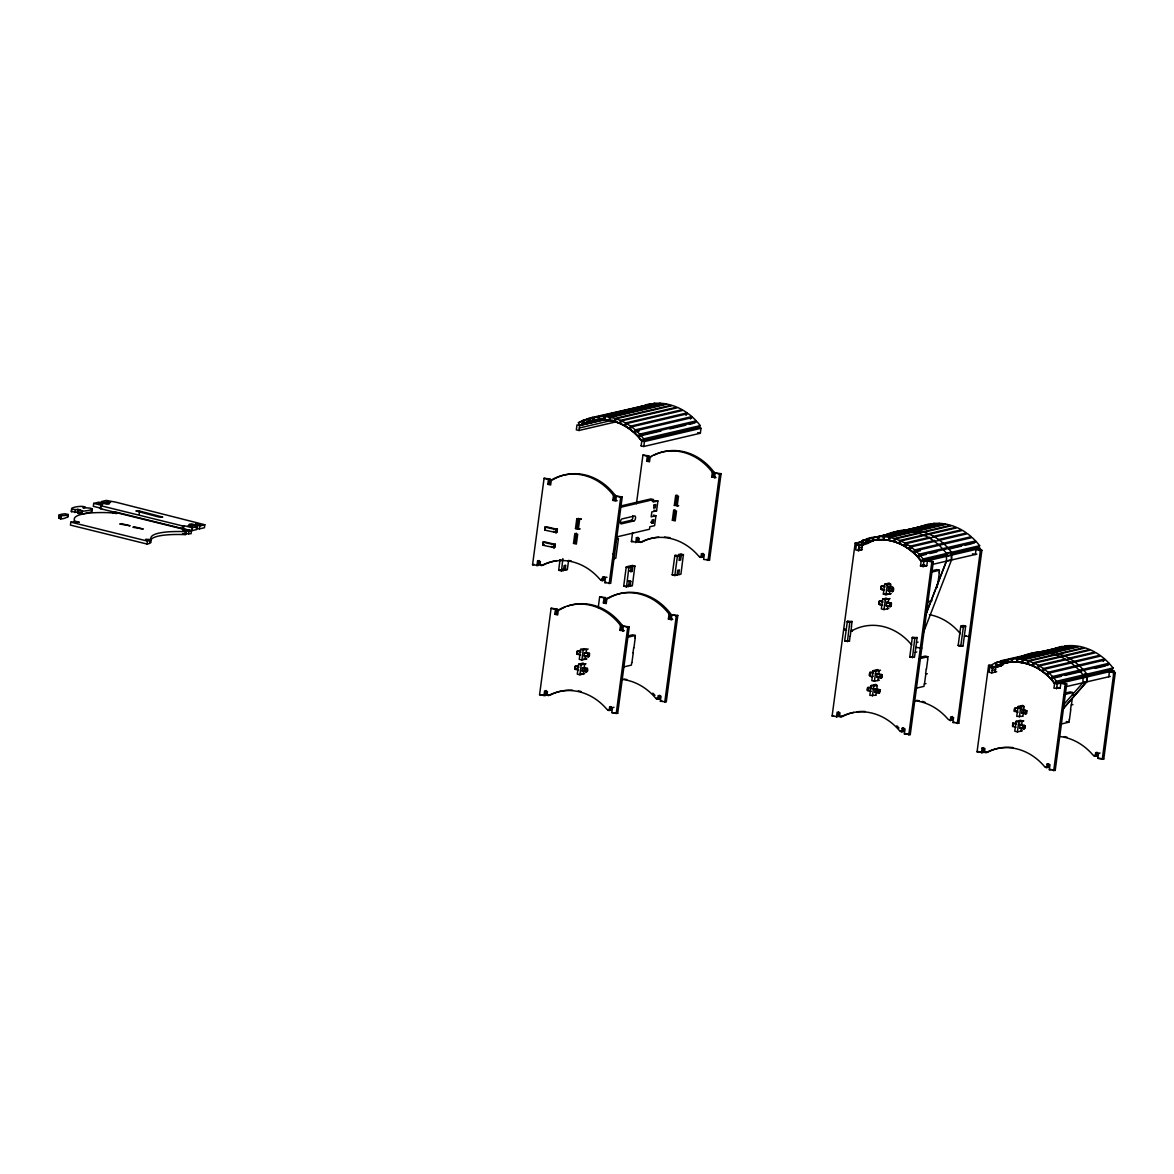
<?xml version="1.0" encoding="UTF-8"?>
<svg xmlns="http://www.w3.org/2000/svg" width="1174" height="1174" viewBox="0 0 1174 1174"><rect width="100%" height="100%" fill="white"/><g stroke="black" fill="none" stroke-linecap="round" stroke-linejoin="round"><path stroke-width="1.5" d="M605.006 416.594L604.889 419.602L609.321 420.16L609.438 417.152L666.01 403.885L661.578 403.328L605.006 416.594L609.438 417.152M884.374 536.679L884.257 539.702L888.689 540.26L888.806 537.237L945.378 523.971L940.946 523.413L884.374 536.679L888.806 537.237M1017.785 658.981L1017.667 662.004L1022.099 662.547L1022.216 659.539L1078.789 646.272L1074.357 645.715L1017.785 658.981L1022.216 659.539M560.013 559.704L558.677 570.271L563.476 570.549L564.136 565.604L565.765 565.222L565.105 570.168L562.478 569.522L564.738 568.744M561.466 571.019L562.874 558.633M630.144 586.237L630.805 581.306L629.161 581.688L628.501 586.618L623.688 586.252L626.212 567.101L628.516 566.206L631.142 566.866L630.482 571.797L632.111 571.415L632.771 566.484L634.855 566.015L632.404 585.474L627.518 585.591L632.155 585.767M631.142 566.866L628.838 567.761L626.49 587.103M672.232 574.746L674.859 555.478L679.702 555.478L679.042 560.424L680.671 560.027L681.331 555.097L683.4 554.627L680.949 574.086L678.689 574.864L679.35 569.918L677.721 570.3L677.06 575.245L672.232 574.746L675.05 575.715M851.414 626.402L852.075 621.472L847.364 621.325L844.678 641.019L849.433 641.239L850.093 636.293M852.075 621.472L849.771 622.367L847.423 641.708M918.083 642.105L916.439 642.486L917.099 637.541L912.33 637.453L909.762 657.132L914.458 657.308L916.571 642.457M917.099 637.541L914.795 638.436L912.447 657.778M958.189 645.304L963.018 645.92L965.659 626.153L963.032 625.507L960.728 626.402L958.189 645.304L961.007 646.39M59.258 515.254C56.44 523.369 75.635 515.254 64.819 513.772C50.893 515.533 66.463 516.575 68.063 514.432M59.126 518.292L59.522 515.327M59.991 518.512L60.388 515.547M60.182 518.556L60.476 515.562M60.388 518.585L60.681 515.606M60.593 518.615L61.092 515.65M60.799 518.615L61.356 515.65M61.033 518.615L61.43 515.65M67.725 517.441L67.931 514.388M71.687 508.562L71.247 511.6L80.346 512.671L77.822 513.258L78.218 510.294L80.742 509.707L75.371 509.589C64.086 508.782 82.136 504.6 85.438 507.241L82.914 507.828L88.285 507.946C99.717 508.826 81.226 512.818 78.218 510.294M71.482 511.688L71.878 508.724M185.639 533.598L191.069 533.73L191.465 530.765L114.832 511.82L112.308 512.407L116.696 513.493L110.679 512.789A57.702 11.799 7.6 0 0 74.975 521.168L79.348 522.239L70.822 522.137L70.425 525.101L147.058 544.046L149.582 543.459L149.978 540.495L145.591 539.409L151.197 539.394A57.702 11.799 7.6 0 1 184.347 531.617L186.211 531.47L185.83 534.434L183.951 534.581A57.702 11.799 7.6 0 0 150.976 539.688M74.989 512.554L75.371 509.589M77.499 511.967L77.895 509.002M91.777 508.812L91.631 511.923L81.842 514.197L81.842 511.189M82.019 514.183L82.415 511.218M91.572 511.937L91.968 508.973M93.715 503.367L93.318 506.332L101.639 508.386L100.377 508.68L100.773 505.715L102.035 505.422L93.715 503.367L98.748 502.178L107.054 504.233L109.578 503.646L101.258 501.592L106.291 500.418L115.859 502.178L204.819 524.763L204.423 527.728L199.389 528.916L196.058 528.095M139.178 514.021L139.574 511.057L135.876 510.91L158.96 517.059L162.731 517.088L139.574 511.057M147.058 544.046L147.454 541.082L149.978 540.495M150.521 539.835L150.125 542.799L151.343 539.644M182.263 528.916L182.66 525.952L183.922 525.659L192.243 527.713L197.276 526.539L196.88 529.503L191.846 530.677L182.263 528.916L100.377 508.68M183.526 528.623L183.922 525.659M184.993 534.625L185.389 531.661M188.559 534.317L188.941 531.352L191.465 530.765M191.846 530.677L192.243 527.713M199.389 528.916L199.785 525.952L204.819 524.763M536.929 565.839L537.589 560.893L539.101 560.541L538.44 565.472L532.556 564.753L544.09 478.288L549.975 479.007L549.315 483.952L547.803 484.304L548.463 479.359L549.975 479.007M542.77 545.22L543.166 542.094L544.413 541.816L555.39 544.457L554.172 547.642L542.682 545.162L544.178 544.765M544.795 530.149L545.176 527.023L546.424 526.744L557.401 529.386L556.183 532.585L544.692 530.09M615 495.076L613.503 495.443L612.843 500.373L614.34 500.021L615 495.076A57.702 49.734 76.8 0 0 552.822 479.711L551.31 480.063L550.65 485.009L547.803 484.304M542.99 545.279L543.063 542.183M545.015 530.208L545.074 527.111M543.122 542.227L553.776 544.619L553.585 547.612L554.642 544.677M545.132 527.155L555.786 529.547L555.596 532.541L556.652 529.606M553.996 547.656L554.48 544.692M556.006 532.585L556.491 529.621M554.245 547.642L554.964 544.281M556.256 532.57L556.975 529.21M555.126 544.325L554.348 547.612M557.136 529.254L556.359 532.541M555.273 544.384L554.568 547.245M557.298 529.313L556.99 532.394L553.365 531.382M546.115 690.517L545.455 695.463L539.57 694.729L551.105 608.264L556.99 608.998L556.329 613.929L554.818 614.296L555.478 609.35L556.99 608.998M604.478 419.822L579.618 425.531L579.076 430.506L576.331 429.831L576.992 424.885L579.618 425.531A57.702 49.734 76.8 0 1 641.811 440.91L644.438 441.556L701.01 428.29L700.35 433.235L643.778 446.502L641.033 445.812M543.944 695.815L544.604 690.87L547.451 691.574L546.952 695.287L550.782 694.803A57.702 49.734 76.8 0 1 572.574 690.239M564.885 607.149A57.702 49.734 76.8 0 0 559.837 609.702L558.325 610.054L557.665 614.985L554.818 614.296M568.583 560.614L567.365 569.405L565.105 570.168M573.514 543.386L574.834 533.51L577.681 534.214L576.361 544.09L573.514 543.386L575.025 543.034L576.331 533.157M575.495 528.564L579.839 528.916L575.495 528.564L576.801 518.688L581.159 519.04L576.801 518.688M576.992 528.212L578.312 518.336M578.342 529.269L579.648 519.392M578.621 670.134L574.849 669.253L575.275 666.201L577.491 665.996M580.631 655.063L576.86 654.182L577.285 651.13L579.501 650.924M575.553 666.406L575.157 669.371L575.319 666.186L579.017 667.17M577.564 651.335L577.168 654.3L577.329 651.115L581.027 652.098M610.568 417.357L610.172 420.321L614.56 421.407L614.941 418.443L671.528 405.177L667.14 404.091L610.568 417.357L614.941 418.443M583.375 663.134L578.606 664.249L577.285 674.14L579.912 674.786L584.681 673.671M583.772 648.679L580.572 649.427L579.266 659.318L581.893 659.964L586.853 658.908L584.006 658.203M579.912 674.786L581.233 664.91L586.002 663.78M581.893 659.964L583.214 650.088L588.174 649.017M585.342 659.26L585.782 655.958M586.222 652.671L586.662 649.369L583.816 648.664M583.904 667.58L587.279 668.417C589.612 672.218 583.361 673.274 585.929 668.696L582.465 667.933M589.128 653.302C590.948 656.809 586.178 658.467 587.939 653.625L584.491 652.861M585.929 668.696L585.855 671.719L586.457 668.769L587.44 668.461M587.939 653.625L587.866 656.648L588.467 653.698L589.539 653.507M586.149 671.733L586.721 668.769M588.159 656.662L588.732 653.698M586.516 671.704L586.897 668.74M588.526 656.633L588.908 653.669M587.117 668.373L587.132 671.484M589.099 656.501L589.392 653.375L585.929 652.509M598.212 607.692L599.65 596.876L605.549 597.61L604.889 602.556L603.377 602.908L604.038 597.962L605.549 597.61M537.589 560.893L540.436 561.598L539.937 565.296L542.256 565.178A57.702 49.734 76.8 0 1 599.987 579.442L602.13 580.675L602.614 576.962L606.973 577.314M602.13 580.675L603.627 580.323L604.126 576.61M612.843 500.373L615.69 501.078L616.35 496.147L622.235 496.866L610.7 583.331L604.801 582.612L605.461 577.667M670.574 613.679L669.063 614.031L668.402 618.977L669.914 618.625L670.574 613.679A57.702 49.734 76.8 0 0 608.396 598.314L606.885 598.667L606.224 603.612L603.377 602.908M609.189 583.698L620.723 497.218L622.235 496.866M615.866 542.315L616.306 539.013L618.434 538.587L615.807 558.222L613.664 558.78L614.325 553.849L612.696 554.231M641.151 445.841L641.811 440.91M643.778 446.502L644.438 441.556M635.765 542.652L636.425 537.721L637.937 537.354L637.277 542.3L631.392 541.581L632.595 532.57M636.44 503.749L642.926 455.101L648.811 455.835L648.151 460.78L646.654 461.133L647.314 456.187L648.811 455.835M609.145 710.652L609.629 706.953L611.14 706.601L610.641 710.299L607.002 709.434A57.702 49.734 76.8 0 0 549.271 695.169L548.39 695.639M619.857 630.365L620.503 625.419L622.015 625.067L621.354 630.012L619.857 630.365L624.201 630.717L621.354 630.012M622.704 631.069L623.35 626.124L629.249 626.857L617.7 713.322L611.815 712.589L612.476 707.658L613.987 707.306M658.761 537.134A57.702 49.734 76.8 0 0 642.618 541.654L638.788 542.124L639.272 538.426L636.425 537.721M651.658 456.539L650.161 456.891L649.501 461.837L646.654 461.133M616.203 713.675L627.738 627.209L629.249 626.857M631.7 662.635L631.377 665.115L622.675 667.155M633.021 652.759L633.681 647.813M635.002 637.937L635.339 635.472L632.698 634.811L627.474 636.044M621.237 505.877L650.836 498.935L653.463 499.581L653.14 502.061L657.91 500.931L656.589 510.822L651.819 511.937L651.159 516.883L655.928 515.753L654.608 525.644L649.838 526.759L649.501 529.225L616.423 536.988M631.92 662.694L633.241 652.817M633.901 647.872L635.222 637.996M653.287 522.856L653.713 519.627L652.084 520.009L651.643 523.237L653.287 522.856L650.66 522.195M672.35 520.214L673.671 510.338L675.182 509.986L673.861 519.862L672.35 520.214L675.197 520.918L676.518 511.042L673.671 510.338M674.331 505.392L675.652 495.516L677.163 495.164L675.842 505.04L674.331 505.392L678.689 505.745L675.842 505.04M677.178 506.097L678.499 496.22L675.652 495.516M622.455 679.438A57.702 49.734 76.8 0 1 655.547 698.046L657.689 699.264L658.188 695.566L661.035 696.27L660.375 701.216L666.26 701.935L677.794 615.469L671.91 614.736L671.249 619.681L668.402 618.977M674.859 575.275L677.398 556.373L679.702 555.478M657.689 699.264L659.201 698.912L659.7 695.213M664.748 702.287L676.297 615.822L677.794 615.469M700.966 557.489L701.465 553.79L702.962 553.438L702.478 557.136L698.823 556.271A57.702 49.734 76.8 0 0 641.107 542.006L640.226 542.476M711.679 477.202L712.339 472.256L713.851 471.904L713.19 476.849L711.679 477.202L716.037 477.554L713.19 476.849M714.526 477.906L715.186 472.961L721.071 473.694L709.536 560.159L703.652 559.44L704.312 554.495L701.465 553.79M708.025 560.512L719.559 474.047L721.071 473.694M838.662 711.796L838.001 716.727L832.117 716.008L855.186 543.063L856.697 542.711M859.896 544.149L856.36 544.971L855.699 549.916L858.443 550.591L861.98 549.77M858.443 550.591L859.089 545.719L864.387 544.472M836.49 717.079L837.15 712.148L839.997 712.853L839.498 716.551L843.328 716.081A57.702 49.734 76.8 0 1 853.924 712.354M850.211 636.264L850.871 631.318L853.366 629.968A57.702 49.734 76.8 0 1 911.083 644.232L911.787 645.098M851.532 626.373L851.047 630.086L852.485 630.438M872.047 672.188C868.276 670.912 868.32 678.557 873.177 676.327M882.701 604.933C877.8 607.105 877.888 599.606 881.571 600.794M883.582 585.723C879.913 584.549 879.796 592.019 884.712 589.862M869.89 672.379L869.626 675.549L869.802 672.482M879.165 604.155L879.414 600.985M881.425 585.914L881.175 589.084L881.322 586.002M870.037 687.26L867.791 687.553L867.703 690.635L871.167 691.398M879.238 604.17L879.311 601.073M889.936 537.457L889.54 540.422L893.913 541.493L894.309 538.528L950.881 525.262L946.508 524.191L889.936 537.457L894.309 538.528M875.936 684.398L871.152 685.528L869.831 695.404L875.643 695.302M877.903 669.576L873.133 670.706L871.812 680.582L874.439 681.228L879.414 680.172M885.871 598.314L882.687 599.048L881.366 608.939L883.993 609.585L888.777 608.47M890.758 593.648L885.974 594.763L883.347 594.117L884.668 584.226L889.452 583.111M872.458 696.05L873.779 686.174L876.963 685.425M874.439 681.228L875.76 671.352L880.529 670.237M883.993 609.585L885.313 599.709L890.097 598.579M885.974 594.763L887.295 584.887L890.479 584.138M875.921 695.346L877.242 685.469L874.395 684.765M877.903 680.524L878.343 677.237M878.783 673.935L879.223 670.648L876.376 669.943M887.456 608.88L887.896 605.593L886.194 605.96L886.619 602.746L888.263 602.365M888.336 602.291L888.777 599.004L885.93 598.3M883.347 594.117L889.437 594.059L890.758 584.182L887.911 583.478M879.649 692.836C881.615 683.459 877.668 699.777 878.49 689.974L868.1 687.671M881.659 677.765C883.596 668.344 879.722 684.721 880.5 674.903L877.037 674.14L876.655 677.369L878.284 676.972M891.227 606.312L889.628 606.459L890.024 603.495L886.561 602.732M887.632 586.648C898.8 584.241 890.817 597.537 892.035 588.423L888.571 587.66L888.19 590.889L889.833 590.507M878.49 689.974L878.401 692.983L879.003 690.033L880.074 689.857M880.5 674.903L880.412 677.912L881.014 674.977L882.1 674.786M889.936 606.518C891.095 597.478 891.257 611.698 891.213 603.172M891.946 591.447C893.091 582.421 893.282 596.627 893.223 588.101M890.039 606.532L890.538 603.568M892.049 591.461L892.548 588.497M878.71 693.012L879.267 690.048M880.72 677.941L881.278 674.977M890.244 606.547L890.817 603.568M892.255 591.476L892.827 588.497M879.062 692.983L879.458 690.019M881.072 677.912L881.469 674.947M890.494 606.532L890.993 603.539M892.504 591.461L893.003 588.467M881.689 674.566L881.703 677.706M891.183 606.371L891.462 603.245L886.399 601.983M923.806 561.642L921.179 560.996L918.068 557.166L919.946 555.155L976.519 541.889L979.659 545.69L923.087 558.956L921.208 560.967L920.519 565.941L923.146 566.587L923.806 561.642L980.378 548.375L977.751 547.73L951.263 553.908M901.691 731.93L902.19 728.218L903.686 727.865L903.202 731.563L899.548 730.698A57.702 49.734 76.8 0 0 841.831 716.433L840.951 716.918M928.957 560.57L933.33 561.656L910.261 734.586L904.376 733.867L905.037 728.922L902.19 728.218M908.749 734.939L931.818 562.008L933.33 561.656M924.261 683.914L923.923 686.379L916.967 688.008M925.582 674.023L926.242 669.092M927.548 659.201L927.886 656.736L925.259 656.09L920.034 657.308M937.116 587.558L937.777 582.612M939.097 572.736L939.42 570.271L936.793 569.61L931.569 570.843M926.447 669.136L927.768 659.26M937.997 582.671L939.317 572.795M886.37 534.463A60.931 52.522 76.8 0 1 946.376 553.262L951.498 552.015L951.556 559.866L923.336 632.757M915.001 700.717A57.702 49.734 76.8 0 1 948.108 719.31L950.25 720.543L950.735 716.83L953.582 717.534L952.921 722.48L958.806 723.213L981.89 550.268L977.502 549.183M960.816 645.964L963.355 627.048L965.659 626.153M950.25 720.543L951.747 720.19L952.246 716.478M957.309 723.566L980.378 550.621L981.89 550.268M981.449 752.916L982.11 747.97L983.607 747.618L982.946 752.563L977.061 751.83L988.596 665.365L990.108 665.012M993.307 666.45L989.77 667.272L989.11 672.218L991.854 672.893L992.397 667.918L991.194 665.071L995.112 663.031L1007.483 660.126M1012.898 747.574A57.702 49.734 76.8 0 0 988.288 751.903L984.458 752.387L984.942 748.674L982.11 747.97M995.17 672.086L995.831 667.155A57.702 49.734 76.8 0 1 1011.665 661.578M1018.122 712.163L1014.395 711.297L1014.791 708.216L1016.992 708.01M1014.982 723.081L1012.736 723.301L1012.648 726.471L1016.112 727.234M1015.055 708.436L1014.659 711.4C1010.902 702.478 1034.514 714.467 1023.42 709.61M1057.774 653.786L1084.292 647.564L1079.919 646.478L1023.346 659.744L1022.95 662.708L1027.323 663.794L1027.72 660.83L1054.237 654.608M1020.881 720.234L1016.097 721.35L1014.791 731.241L1017.418 731.886L1022.378 730.83M1022.862 705.413L1018.078 706.528L1016.757 716.404L1022.569 716.316M1017.418 731.886L1018.724 721.995L1023.508 720.88M1019.384 717.065L1020.705 707.174L1023.889 706.425M1020.866 731.182L1021.307 727.88M1023.699 720.939L1022.187 721.291L1021.747 724.593L1020.03 725.048L1019.604 728.262L1021.233 727.88M1022.847 716.36L1024.168 706.469L1021.321 705.765M1024.623 725.473C1026.912 729.201 1021.087 730.463 1023.434 725.796L1019.971 725.033M1026.399 713.396L1025.151 713.719L1025.445 710.725M1023.434 725.796L1023.346 728.819L1024.051 725.87L1025.034 725.635L1024.623 728.584M1025.65 710.769L1025.357 713.748L1026.061 710.798M1023.743 728.834L1024.403 725.84L1024.007 728.805M1025.753 713.763L1026.414 710.769L1026.017 713.733M1026.604 713.587L1027.03 710.549M1113.348 673.964L1113.788 670.677L1057.216 683.943L1054.59 683.297L1051.478 679.467L1053.357 677.457L1109.929 664.191L1113.069 667.991L1056.497 681.258L1054.619 683.253L1053.929 688.228L1060.093 688.052M1056.556 688.889L1057.216 683.943M1046.636 767.752L1047.135 764.039L1048.646 763.687L1048.147 767.4L1044.493 766.519A57.702 49.734 76.8 0 0 986.776 752.255L985.896 752.739M1062.367 682.872L1066.74 683.943L1055.206 770.423L1049.321 769.689L1049.982 764.744L1047.135 764.039M1053.694 770.775L1065.244 684.31L1066.74 683.943M1060.166 724.255L1068.883 722.215L1069.206 719.735M1070.527 709.859L1071.187 704.914M1072.508 695.037L1072.831 692.557L1070.204 691.912L1064.979 693.144M1069.426 719.794L1070.747 709.903M1072.288 698.383L1071.407 704.972L1072.919 704.62M1062.69 709.199L1086.684 681.698L1086.742 673.876A60.931 52.522 76.8 0 0 1026.634 655.151M1095.195 756.364L1095.694 752.666L1097.191 752.314L1096.707 756.012L1093.053 755.146A57.702 49.734 76.8 0 0 1059.946 736.538M1110.927 671.484L1115.3 672.57L1103.765 759.035L1097.881 758.301L1098.541 753.37L1100.038 753.004M1108.755 676.782L1109.415 671.836L1115.3 672.57M1102.254 759.387L1113.788 672.922M616.071 418.795L615.411 421.671L619.696 423.271L620.356 420.395L676.928 407.129L672.643 405.529L616.071 418.795L620.356 420.395M920.196 533.084L895.439 538.881L894.764 541.757L899.049 543.357L899.724 540.48L956.296 527.214L952.011 525.614L923.733 532.248M1028.85 661.182L1028.189 664.058L1032.474 665.658L1033.135 662.782L1089.707 649.516L1085.422 647.916L1028.85 661.182L1033.135 662.782M621.457 420.864L620.518 423.638L624.656 425.722L625.595 422.963L682.167 409.697L678.029 407.598L621.457 420.864L625.595 422.963M933.257 536.415L961.535 529.782L957.397 527.698L900.825 540.965L899.886 543.723L904.024 545.822L907.561 544.985M904.024 545.822L904.963 543.048L929.72 537.252M1068.428 658.306L1094.946 652.084L1090.807 649.985L1034.235 663.251L1033.296 666.025L1037.434 668.109L1038.374 665.35L1064.891 659.128M687.186 412.866L683.224 410.298L626.652 423.565L625.463 426.177L629.411 428.745L630.614 426.133L687.186 412.866L685.983 415.479M938.261 539.6L966.554 532.967L962.592 530.399L906.02 543.665L904.831 546.277L908.779 548.845L912.315 548.009M908.779 548.845L909.982 546.218L934.724 540.422M1039.43 665.952L1038.242 668.564L1042.189 671.132L1043.392 668.52L1099.965 655.253L1096.002 652.685L1039.43 665.952L1043.392 668.52M690.473 419.045L691.912 416.609L688.184 413.6L631.612 426.866L630.174 429.302L633.901 432.311L639.199 431.063M633.901 432.311L635.339 429.875L691.912 416.609M913.255 552.396L914.693 549.96L971.265 536.694L967.552 533.686L910.98 546.952L909.542 549.388L913.255 552.396L920.328 550.738M1044.39 669.253L1042.952 671.689L1046.68 674.698L1048.118 672.262L1104.69 658.996L1100.963 655.987L1044.39 669.253L1048.118 672.262M1103.252 661.432L1104.69 658.996M694.626 423.095L696.285 420.864L692.836 417.445L636.264 430.711L634.606 432.942L638.054 436.361L661.035 430.975M638.054 436.361L639.713 434.131L696.285 420.864M973.994 543.195L975.653 540.95L972.204 537.531L915.632 550.797L913.974 553.027L917.422 556.461L926.257 554.377M917.422 556.461L919.081 554.216L975.653 540.95M1107.405 665.482L1109.063 663.251L1105.614 659.832L1049.042 673.098L1047.384 675.329L1050.833 678.748L1061.443 676.268M1050.833 678.748L1052.491 676.518L1109.063 663.251M1062.749 709.287L1086.786 681.727L1087.476 676.635L1083.587 677.515M640.578 435.07L638.7 437.08L641.84 440.866L643.719 438.871L700.291 425.604L697.151 421.804L640.578 435.07L643.719 438.871M579.721 425.619A57.555 49.601 76.8 0 1 639.742 438.533L641.694 440.94L698.413 427.6L700.291 425.604M979.659 545.69L977.781 547.7L951.116 553.981M1113.069 667.991L1111.191 669.987L1054.472 683.327L1052.535 680.92A57.555 49.601 76.8 0 0 992.5 668.006M541.39 565.663L543.767 564.826A57.702 49.734 76.8 0 1 557.122 560.614M59.111 515.122L58.759 518.174M604.39 419.661L579.648 425.458L578.415 422.684L582.333 420.644L592.943 418.149M579.648 425.458L583.566 423.418L603.01 418.854M875.481 539.776A57.702 49.734 76.8 0 0 862.42 544.853L861.76 549.799L858.326 550.562L858.986 545.631L857.768 542.77L868.775 539.071M873.544 541.023L862.934 543.503L859.016 545.543L856.36 544.971M989.77 667.272L992.397 667.918L1003.418 664.146M576.933 654.079L578.195 653.801M574.922 669.151L577.006 668.931M880.94 588.908L882.276 588.6M878.93 604.052L880.207 603.671M603.143 418.692L584.344 423.066L583.375 420.175L654.887 403.284L593.941 417.063L594.382 420.087L598.755 419.573L598.314 416.55M584.344 423.066L596.348 419.602M639.947 406.908L642.692 405.881M872.561 541.082L863.712 543.151L862.729 540.26L934.255 523.384L876.875 536.944M863.712 543.151L873.133 540.363M920.68 526.48L923.424 525.453M1002.435 664.205L997.122 665.453L996.154 662.562L1067.665 645.671L1006.72 659.45L1007.16 662.474L1011.533 661.96L1011.093 658.937M997.122 665.453L1010.697 661.637M1052.726 649.295L1056.835 647.755M645.142 405.03L649.413 403.988M924.51 525.116L928.766 524.088M868.643 541.361L872.913 540.319L872.194 537.354L867.938 538.382L868.643 541.361L877.286 539.35M1057.921 647.417L1062.191 646.375M583.375 420.175L597.507 416.858M599.444 416.491L656.017 403.225L660.448 403.254L603.862 416.521L599.444 416.491L599.606 419.529L604.038 419.558L603.862 416.521M610.612 414.011L617.685 412.353M578.415 422.684L583.713 421.437M591.417 420.747L600.252 418.678M586.413 422.288L602.321 418.56M601.822 419.544L605.358 418.707M581.6 424.43L602.82 419.456M579.296 428.011L612.887 420.131M578.958 430.476L616.203 421.804M669.87 428.906L685.792 425.179M689.329 424.342L692.865 423.521M620.371 507.344L653.463 499.581M652.098 501.034L657.91 500.931M620.298 522.841L631.304 520.273L633.931 520.918A2.553 1.189 -76.1 0 0 635.516 518.145A2.553 1.189 -76.1 0 0 634.591 515.973L622.015 518.923A2.553 1.189 -76.1 0 0 620.43 521.696A2.553 1.189 -76.1 0 0 621.354 523.868L633.931 520.918M532.556 564.753L534.053 564.401M631.392 541.581L632.903 541.214M638.788 542.124L641.738 542.124M558.839 570.373L563.476 570.549M634.973 566.44L630.144 565.824L632.771 566.484M683.341 554.627L678.704 554.436L681.331 555.097M600.677 580.308L603.627 580.323M699.528 557.136L702.478 557.136M604.801 582.612L606.312 582.26M672.423 575.069L677.06 575.245M862.729 540.26L873.339 537.78M878.812 536.577L935.385 523.325L939.802 523.34L883.23 536.606L878.812 536.577L878.974 539.614L883.391 539.644L883.23 536.606M857.768 542.77L863.081 541.537M865.766 542.373L872.84 540.715M860.968 544.531L869.817 542.461M867.85 543.474L858.986 545.631A57.702 49.734 76.8 0 1 921.179 560.996L947.726 554.744L921.062 561.025L919.125 558.619M858.664 548.097L862.2 547.26M929.793 553.556L936.867 551.897M949.238 548.992L961.623 546.086M965.145 545.264L972.219 543.606M671.249 619.681L672.761 619.329L669.914 618.625M952.231 554.759L947.095 555.948L946.376 553.248M923.938 565.076L920.401 565.912L924.055 565.105L926.785 565.868L927.445 560.923L931.818 562.008M923.146 566.587L926.682 565.751M931.98 564.518L976.856 554.128M628.369 637.1L635.339 635.472M586.178 652.495L584.535 652.876L584.109 656.09L585.738 655.708M930.718 572.31L939.42 570.271M888.63 587.675L890.259 587.293M889.437 594.059L890.949 593.706M584.168 667.566L582.539 667.947L582.099 671.161L583.727 670.78M926.756 601.954L931.98 600.736M539.57 694.729L545.455 695.463M546.952 695.287L549.902 695.287M845.163 629.176L843.651 629.528L846.571 630.262M850.871 631.318L852.383 630.966M844.796 641.048L849.433 641.239M607.692 710.299L610.641 710.299M656.251 698.912L659.201 698.912M611.815 712.589L617.7 713.322M660.375 701.216L661.887 700.849M965.967 635.662L964.456 636.014L970.355 636.734M921.795 648.121L915.911 647.388M915.118 652.362L916.762 651.981M958.38 645.744L963.018 645.92M919.183 658.775L927.886 656.736M877.095 674.155L878.724 673.759M927.299 673.729L925.802 674.081L924.481 683.958L925.978 683.606M876.714 688.83L875.085 689.211L874.645 692.425L876.288 692.044M996.154 662.562L1068.795 645.612L1073.212 645.641L1016.64 658.908L1012.223 658.878L1012.384 661.916L1016.816 661.945L1016.64 658.908M1032.239 654.314L1037.537 653.082M999.191 664.675L1002.728 663.853M1009.346 662.209L1012.883 661.388M994.378 666.817L1003.227 664.748M1054.59 683.297A57.702 49.734 76.8 0 0 992.397 667.918L1001.261 665.775M992.397 667.918L1001.349 665.937M992.074 670.398L995.611 669.562M991.736 672.863L996.682 671.733M832.117 716.008L833.628 715.656M839.498 716.551L842.462 716.551M1064.979 675.432L1080.887 671.704M1095.034 668.388L1105.629 665.907M1022.818 655.914A61.092 52.654 76.8 0 1 1082.971 674.757L1086.742 673.876L1082.868 674.83M1082.912 682.578L1086.684 681.698M1065.39 686.805L1110.266 676.429M900.238 731.563L903.202 731.563M1064.128 694.597L1072.831 692.557M904.376 733.867L910.261 734.586M952.921 722.48L954.433 722.127M1072.728 695.081L1074.225 694.729M1023.669 709.595L1022.04 709.976L1021.6 713.19L1023.244 712.809M977.061 751.83L978.573 751.477M984.458 752.387L987.407 752.387M1045.198 767.4L1048.147 767.4M1093.742 756.012L1096.707 756.012M1049.321 769.689L1050.833 769.337M1097.881 758.301L1103.765 759.035M870.682 675.065L869.391 675.432M869.362 690.165C864.357 692.293 869.787 682.842 867.366 690.503M1025.151 713.719L1021.585 712.926M1023.141 728.775L1019.575 727.997M587.646 656.618L584.094 655.826M585.635 671.689L582.084 670.897M881.645 586.134L885.108 586.897M888.175 590.625L891.638 591.403M879.634 601.205L883.097 601.968M886.165 605.696L889.628 606.459M870.11 672.599L873.573 673.362M876.64 677.105L880.104 677.868M874.63 692.176L878.093 692.939M1013.045 723.507L1016.508 724.27M881.292 677.53L878.079 676.738M1016.611 710.989L1014.395 711.297M698.383 427.644L701.01 428.29M697.723 432.575L700.35 433.235M642.926 455.101L647.314 456.187M715.186 472.961L719.559 474.047M980.378 550.621L976.005 549.535L975.345 554.48L972.498 553.776M855.186 543.063L858.106 543.782M544.09 478.288L548.463 479.359M616.35 496.147L620.723 497.218M614.34 500.021L617.186 500.726M653.962 510.162L656.589 510.822M653.302 515.107L655.928 515.753M884.668 584.226L887.295 584.887M882.687 599.048L885.313 599.709M706.616 559.44L709.536 560.159M615.69 537.897L618.316 538.543M683.532 555.053L680.773 553.967M675.065 555.302L677.692 555.948M961.022 625.977L963.649 626.623M674.742 555.845L677.369 556.505M960.699 626.534L963.326 627.18M1111.162 670.031L1113.788 670.677M1023.346 659.744L1027.72 660.83M632.155 565.354L634.782 566M551.354 546.453L554.73 547.289M626.505 566.69L629.132 567.336M847.437 621.295L850.064 621.941M912.462 637.365L915.089 638.01M626.182 567.233L628.809 567.878M847.114 621.838L849.741 622.499M912.139 637.922L914.766 638.568M629.484 570.769L632.111 571.415M988.596 665.365L992.984 666.45M1065.244 684.31L1060.856 683.224L1060.195 688.169L1057.348 687.465M628.178 580.646L630.805 581.306M564.489 569.052L567.115 569.698M541.449 564.943L542.887 565.31M558.648 569.933L561.275 570.593M623.688 586.017L626.314 586.662M844.605 640.622L847.232 641.268M909.645 656.692L912.271 657.337M599.65 596.876L604.038 597.962M671.91 614.736L676.297 615.822M873.133 670.706L875.76 671.352M1018.078 706.528L1020.705 707.174M876.861 673.377L881.938 674.639M1066.256 721.555L1068.883 722.215M1019.34 720.587L1022.187 721.291M871.152 685.528L873.779 686.174M1016.097 721.35L1018.724 721.995M551.105 608.264L555.478 609.35M623.35 626.124L627.738 627.209M876.464 688.844L879.928 689.71M1019.047 724.006L1024.77 725.503M199.785 525.952L191.465 523.883L188.955 524.485L197.276 526.539M100.773 505.715L182.66 525.952M1095.694 752.666L1098.541 753.37M188.941 531.352L182.939 530.648L186.211 531.47M950.309 719.823L951.747 720.19M955.9 722.48L958.806 723.213M182.542 533.612L185.83 534.434M77.822 513.258L81.329 514.124M70.822 522.137L147.454 541.082M580.572 649.427L583.214 650.088M980.026 751.844L982.946 752.563M1052.286 769.704L1055.206 770.423M581.849 663.501L584.696 664.205L583.375 674.081L580.528 673.377M578.606 664.249L581.233 664.91M609.629 706.953L612.476 707.658M895.439 538.881L899.724 540.48M900.825 540.965L904.963 543.048M1034.235 663.251L1038.374 665.35M906.02 543.665L909.982 546.218M626.652 423.565L630.614 426.133M910.98 546.952L914.693 549.96M631.612 426.866L635.339 429.875M1049.042 673.098L1052.491 676.518M915.632 550.797L919.081 554.216M636.264 430.711L639.713 434.131M1053.357 677.457L1056.497 681.258M919.946 555.155L923.087 558.956M960.332 633.711L959.642 632.845A57.702 49.734 76.8 0 0 929.368 614.662M601.499 579.09L602.189 579.956M657.058 697.694L657.763 698.559M150.947 542.608L150.8 542.359A57.702 11.799 7.6 0 1 150.565 541.654M995.112 663.031L996.344 665.805M861.701 540.73L862.934 543.503M582.333 420.644L583.566 423.418M1063.189 705.192L1083.015 682.608L1082.971 674.771M1000.263 661.006L1001.246 663.897M866.852 538.719L867.835 541.61M587.484 418.619L588.467 421.51M946.464 553.189L946.523 561.055L925.523 615.279L946.42 561.011L951.556 559.866L951.395 552.073A60.931 52.522 76.8 0 0 891.389 533.289M997.342 666.788A57.702 49.734 76.8 0 1 1002.376 664.249M1064.29 736.612A57.702 49.734 76.8 0 1 1067.093 737.213M567.497 606.136A57.702 49.734 76.8 0 1 622.015 625.067M578.224 690.899A57.702 49.734 76.8 0 1 581.042 691.501M558.325 610.054A57.702 49.734 76.8 0 1 620.503 625.419M623.952 679.086A57.702 49.734 76.8 0 1 626.784 679.511M652.788 693.144A57.702 49.734 76.8 0 1 654.975 695.36M606.885 598.667A57.702 49.734 76.8 0 1 669.063 614.031M73.889 522.034A57.702 11.799 7.6 0 1 74.344 520.757M559.91 560.306A57.702 49.734 76.8 0 1 562.728 560.189M568.392 560.482A57.702 49.734 76.8 0 1 571.21 560.908M551.31 480.063A57.702 49.734 76.8 0 1 613.503 495.443M654.153 455.174A57.702 49.734 76.8 0 1 713.851 471.904M664.396 537.076A57.702 49.734 76.8 0 1 670.061 537.736M650.161 456.891A57.702 49.734 76.8 0 1 712.339 472.256M632.757 515.841A2.553 1.189 -76.1 0 1 632.669 518.468A2.553 1.189 -76.1 0 1 631.304 520.273M859.089 545.719A57.555 49.601 76.8 0 1 919.11 558.633M863.917 544.501A57.702 49.734 76.8 0 1 868.965 541.948M856.682 711.87A57.702 49.734 76.8 0 1 865.121 711.503M896.775 725.796A57.702 49.734 76.8 0 1 898.976 728.012M916.512 700.364A57.702 49.734 76.8 0 1 919.33 700.775M922.148 701.377A57.702 49.734 76.8 0 1 924.936 702.169M654.094 504.937L653.654 508.151L655.297 507.77L655.723 504.556L654.094 504.937M1012.78 723.287L1012.648 726.471L1012.824 723.287M592.841 417.254L588.57 418.296L589.275 421.261L593.545 420.233L592.841 417.254M1005.619 659.641L1001.349 660.683L1002.053 663.648L1006.323 662.62L1005.619 659.641M121.377 523.633L119.733 524.03L130.123 525.805L121.377 523.633M134.511 526.891L132.882 527.273L143.272 529.048L134.511 526.891M189.601 525.482L187.957 525.864L192.448 526.187L189.601 525.482M197.276 523.692L195.632 524.074L200.108 524.396L197.276 523.692M107.715 501.547L106.071 501.929L110.561 502.252L107.715 501.547M100.054 503.353L98.411 503.734L102.901 504.057L100.054 503.353M877.682 536.65L873.309 537.149L873.75 540.172L878.123 539.658L877.682 536.65"/></g></svg>
